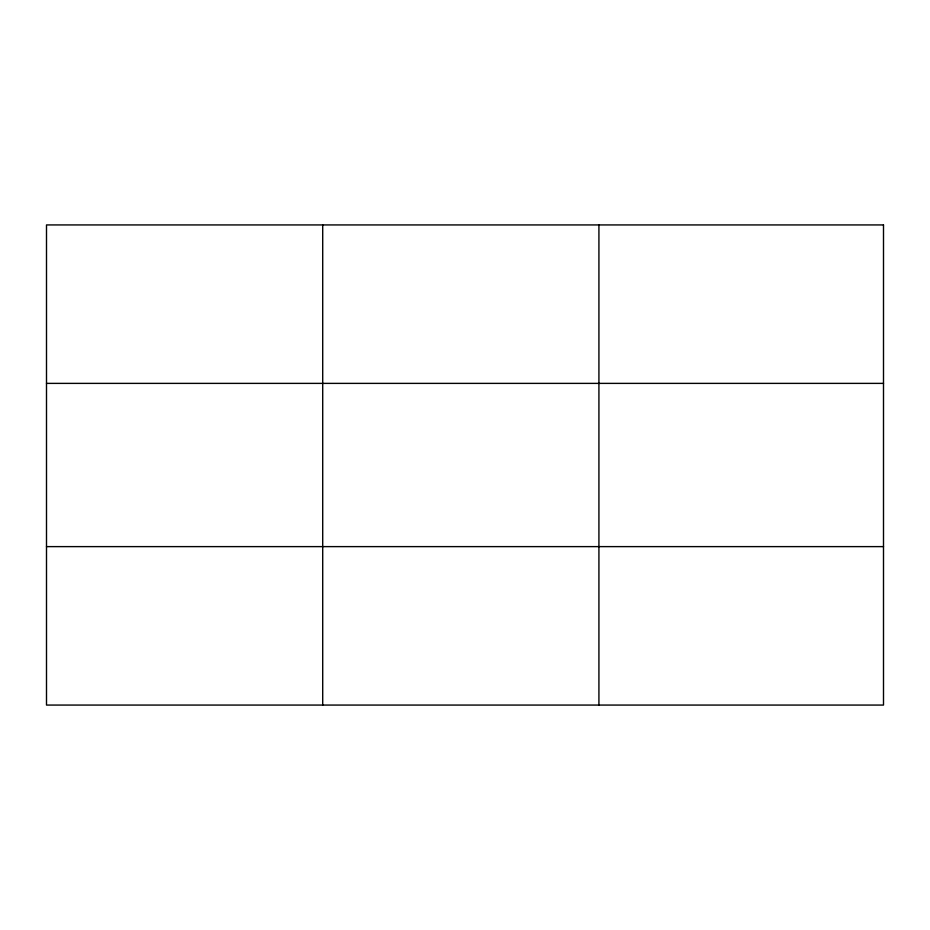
<?xml version="1.0" encoding="UTF-8"?>
<svg xmlns="http://www.w3.org/2000/svg" width="930" height="930" viewBox="0 0 930 930"><rect width="100%" height="100%" fill="white"/><g stroke="black" fill="none" stroke-linecap="round" stroke-linejoin="round"><path stroke-width="1.4" d="M322.71 705.068L322.71 224.932M598.92 705.068L598.92 224.932M46.5 383.381L883.5 383.381M46.5 546.619L883.5 546.619M883.5 224.932L883.5 705.068L46.5 705.068L46.5 224.932L883.5 224.932"/></g></svg>
